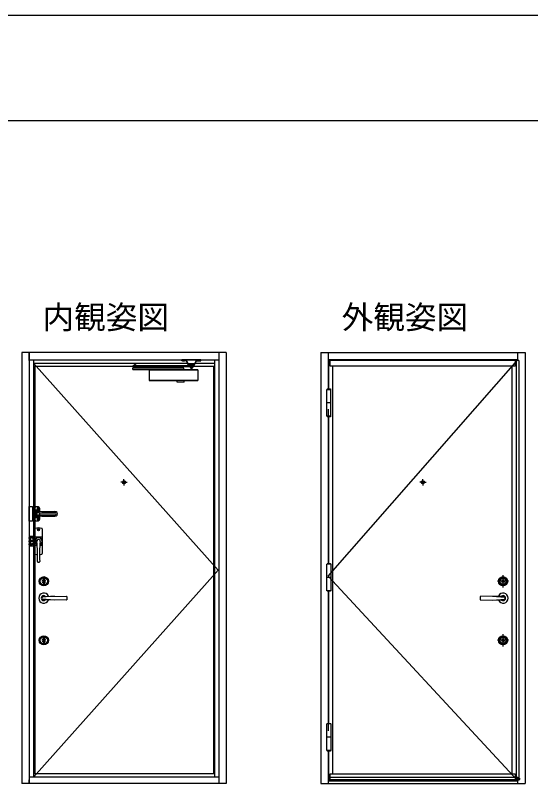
# Model space of a CAD drawing. Units: millimetres, scale not verified. Extents: x -438 to 438, y -344 to 341.
# Drawn here: x 148.6 to 270.8, y 124 to 306.3 of the extents above; entities that cross this region are included whole.
import ezdxf
from ezdxf.enums import TextEntityAlignment as Align

# ---------------------------------------------------------------- set-up
doc = ezdxf.new("R2010")
doc.units = ezdxf.units.MM
doc.header["$LTSCALE"] = 2
for name, color, linetype in [('0-1_USER1', 3, 'Continuous'), ('0-4_YKK_13', 4, 'Continuous'), ('0-5_YKK_A1', 4, 'Continuous'), ('0-7_YKK_ZWAK', 7, 'Continuous')]:
    doc.layers.add(name, color=color, linetype=linetype)
doc.styles.add('ＭＳ ゴシック', font='')
doc.styles.get('ＭＳ ゴシック').set_extended_font_data('MS Gothic')

msp = doc.modelspace()

# ---------------------------------------------------------------- linework, layer by layer
at = {"layer": '0-4_YKK_13'}
for p, q in [((192.577, 224.55), (188.077, 224.55)), ((188.077, 224.37), (188.077, 224.55)), ((189.099, 224.37), (188.077, 224.37)), ((188.177, 224.37), (188.677, 224.37)), ((189.577, 223.42), (189.144, 224.341)), ((189.185, 224.435), (189.577, 223.6)), ((191.469, 224.435), (191.077, 223.6)), ((191.077, 223.42), (191.51, 224.341)), ((191.555, 224.37), (192.577, 224.37)), ((191.977, 224.37), (192.477, 224.37)), ((192.577, 224.37), (192.577, 224.55)), ((176.384, 222.573), (176.384, 222.373)), ((188.452, 222.623), (176.434, 222.623)), ((190.802, 223.132), (176.459, 223.136)), ((176.459, 223.136), (176.46, 222.911)), ((190.802, 222.907), (176.46, 222.911)), ((176.559, 223.148), (176.559, 223.228)), ((176.559, 223.228), (177.309, 223.228)), ((176.559, 223.148), (177.309, 223.148)), ((176.584, 222.623), (176.584, 222.898)), ((177.284, 222.898), (176.584, 222.898)), ((176.684, 223.293), (176.684, 223.318)), ((177.184, 223.293), (176.684, 223.293)), ((176.697, 223.136), (176.697, 223.148)), ((176.697, 222.898), (176.697, 222.911)), ((176.722, 223.228), (177.147, 223.228)), ((177.004, 223.228), (177.004, 223.293)), ((177.147, 223.228), (177.147, 223.293)), ((177.172, 223.135), (177.172, 223.148)), ((177.172, 222.898), (177.172, 222.907)), ((177.284, 222.623), (177.284, 222.898)), ((177.309, 223.148), (177.309, 223.228)), ((187.327, 222.703), (187.327, 222.623)), ((188.227, 222.703), (187.327, 222.703)), ((187.527, 222.908), (187.527, 222.703)), ((188.027, 222.753), (187.527, 222.753)), ((187.777, 222.908), (187.777, 222.803)), ((188.027, 222.908), (188.027, 222.703)), ((188.227, 222.703), (188.227, 222.623)), ((188.502, 222.373), (188.502, 222.573)), ((189.577, 223.42), (189.577, 223.6)), ((191.077, 223.6), (189.577, 223.6)), ((189.577, 223.42), (191.077, 223.42)), ((189.877, 223.6), (190.327, 223.6)), ((189.952, 222.895), (189.952, 222.815)), ((190.702, 222.895), (189.952, 222.895)), ((190.702, 222.815), (189.952, 222.815)), ((189.977, 223.42), (189.977, 223.145)), ((190.677, 223.145), (189.977, 223.145)), ((190.067, 223.145), (190.067, 223.133)), ((190.067, 222.908), (190.067, 222.895)), ((190.077, 222.75), (190.577, 222.75)), ((190.552, 223.675), (190.102, 223.675)), ((190.115, 222.815), (190.115, 222.75)), ((190.54, 222.815), (190.115, 222.815)), ((190.257, 222.815), (190.257, 222.75)), ((190.777, 223.6), (190.327, 223.6)), ((190.577, 222.75), (190.577, 222.725)), ((190.587, 223.145), (190.587, 223.132)), ((190.587, 222.907), (190.587, 222.895)), ((190.677, 223.42), (190.677, 223.145)), ((190.702, 222.895), (190.702, 222.815)), ((190.802, 223.132), (190.802, 222.907)), ((191.077, 223.42), (191.077, 223.6)), ((176.434, 222.323), (188.452, 222.323)), ((177.109, 222.248), (176.759, 222.248)), ((180.327, 222.25), (180.327, 219.7)), ((180.327, 222.25), (187.414, 222.25)), ((180.327, 222.192), (191.827, 222.192)), ((187.027, 222.248), (188.527, 222.248)), ((187.027, 222.248), (187.027, 222.192)), ((187.413, 222.248), (187.456, 222.323)), ((188.142, 222.248), (188.098, 222.323)), ((191.827, 222.25), (188.14, 222.25)), ((188.527, 222.248), (188.527, 222.192)), ((191.827, 222.25), (191.827, 219.7)), ((180.327, 219.758), (191.827, 219.758)), ((180.327, 219.7), (186.972, 219.7)), ((186.972, 219.3), (186.972, 219.758)), ((188.582, 219.3), (186.972, 219.3)), ((188.582, 219.3), (188.582, 219.758)), ((188.582, 219.7), (191.827, 219.7)), ((153.977, 189.65), (153.977, 189.05)), ((153.977, 189.125), (153.977, 189.575)), ((152.948, 188.675), (152.547, 188.675)), ((152.627, 189.275), (152.627, 186.825)), ((152.795, 189.275), (152.627, 189.275)), ((152.877, 188.903), (152.877, 187.196)), ((153.324, 188.25), (152.977, 188.25)), ((153.324, 187.85), (152.977, 187.85)), ((153.177, 189.399), (153.177, 186.701)), ((153.177, 188.725), (153.952, 188.725)), ((153.252, 188.975), (154.202, 188.975)), ((153.268, 188.05), (153.702, 188.05)), ((153.278, 188.688), (154.298, 188.688)), ((153.278, 188.688), (153.278, 188.513)), ((153.278, 188.513), (154.04, 188.513)), ((153.303, 188.05), (153.72, 188.05)), ((153.327, 188.513), (153.327, 188.483)), ((153.327, 188.483), (153.877, 188.483)), ((153.367, 188.073), (153.41, 188.073)), ((153.367, 188.028), (153.41, 188.028)), ((153.425, 188.688), (153.425, 188.513)), ((153.455, 188.16), (153.455, 188.118)), ((153.455, 187.94), (153.455, 187.983)), ((153.477, 187.825), (153.477, 188.275)), ((153.5, 188.16), (153.5, 188.118)), ((153.5, 187.94), (153.5, 187.983)), ((153.587, 188.073), (153.545, 188.073)), ((153.587, 188.028), (153.545, 188.028)), ((153.677, 189.35), (154.277, 189.35)), ((153.752, 188.483), (153.752, 188.433)), ((153.768, 189.35), (154.202, 189.35)), ((153.78, 188.688), (153.78, 188.513)), ((153.867, 189.373), (153.91, 189.373)), ((153.867, 189.328), (153.91, 189.328)), ((153.877, 188.513), (153.877, 188.483)), ((153.955, 189.46), (153.955, 189.418)), ((153.955, 189.24), (153.955, 189.283)), ((153.977, 188.7), (153.977, 188.688)), ((153.977, 188.513), (153.977, 188.425)), ((154, 189.46), (154, 189.418)), ((154, 189.24), (154, 189.283)), ((154.027, 188.375), (154.24, 188.375)), ((154.24, 187.725), (154.027, 187.725)), ((154.087, 189.373), (154.045, 189.373)), ((154.087, 189.328), (154.045, 189.328)), ((154.146, 188.469), (154.315, 188.3)), ((154.146, 187.631), (154.315, 187.8)), ((154.277, 189.399), (154.277, 188.688)), ((154.277, 188.338), (154.277, 187.763)), ((154.306, 188.687), (154.798, 188.602)), ((154.315, 188.3), (157.951, 188.313)), ((154.315, 187.8), (157.951, 187.788)), ((154.802, 188.602), (157.95, 188.613)), ((152.948, 187.125), (152.547, 187.125)), ((152.627, 186.825), (152.795, 186.825)), ((153.952, 187.375), (153.177, 187.375)), ((154.202, 187.125), (153.252, 187.125)), ((153.278, 187.588), (154.04, 187.588)), ((153.278, 187.413), (153.278, 187.588)), ((153.278, 187.413), (154.298, 187.413)), ((153.327, 187.413), (153.327, 187.375)), ((153.425, 187.588), (153.425, 187.413)), ((153.452, 187.668), (153.452, 187.618)), ((153.752, 187.668), (153.452, 187.668)), ((153.752, 187.668), (153.752, 187.618)), ((153.768, 186.75), (154.202, 186.75)), ((153.78, 187.588), (153.78, 187.413)), ((153.867, 186.773), (153.91, 186.773)), ((153.867, 186.728), (153.91, 186.728)), ((153.877, 187.618), (153.877, 187.588)), ((153.877, 187.413), (153.877, 187.375)), ((153.955, 186.86), (153.955, 186.818)), ((153.955, 186.64), (153.955, 186.683)), ((153.977, 187.675), (153.977, 187.588)), ((153.977, 187.413), (153.977, 187.4)), ((153.977, 187.05), (153.977, 186.45)), ((153.977, 186.525), (153.977, 186.975)), ((154, 186.86), (154, 186.818)), ((154, 186.64), (154, 186.683)), ((154.087, 186.773), (154.045, 186.773)), ((154.087, 186.728), (154.045, 186.728)), ((154.277, 187.413), (154.277, 186.701)), ((154.798, 187.498), (154.306, 187.413)), ((154.802, 187.498), (157.95, 187.488)), ((153.177, 184.461), (153.177, 181.974)), ((154.927, 184.461), (154.927, 178.639)), ((152.352, 182.3), (151.702, 182.3)), ((151.827, 182.625), (151.827, 180.475)), ((152.777, 182.675), (151.877, 182.675)), ((152.027, 182.8), (152.027, 180.3)), ((152.327, 182.675), (152.827, 181.925)), ((152.827, 180.475), (152.827, 182.625)), ((151.677, 181.55), (152.977, 181.55)), ((152.352, 180.8), (151.702, 180.8)), ((152.31, 181.781), (153.578, 181.844)), ((152.31, 181.019), (153.578, 180.956)), ((152.327, 180.425), (152.827, 181.175)), ((153.177, 181.126), (153.177, 178.639)), ((151.877, 180.425), (152.777, 180.425)), ((267.14, 125.05), (267.411, 125.05)), ((267.24, 124.95), (268.05, 124.95)), ((267.415, 125.35), (268.125, 125.35)), ((267.415, 125.35), (267.415, 125.05)), ((268.15, 125.325), (268.15, 125.05))]:
    msp.add_line(p, q, dxfattribs=at)
for points in [[(177.184, 223.293), (177.184, 223.318), (176.684, 223.318)], [(176.722, 223.228), (176.722, 223.293), (177.147, 223.293)], [(190.077, 222.75), (190.077, 222.725), (190.577, 222.725)], [(190.54, 222.815), (190.54, 222.75), (190.115, 222.75)], [(153.452, 188.483), (153.452, 188.433), (153.752, 188.433)], [(153.877, 187.618), (153.327, 187.618), (153.327, 187.588)]]:
    msp.add_lwpolyline(points, dxfattribs=at)
msp.add_lwpolyline([(152.627, 186.3), (151.827, 186.3), (151.827, 189.8), (152.627, 189.8)], close=True, dxfattribs=at)
for centre, radius in [((153.977, 189.35), 0.2), ((153.477, 188.05), 0.2), ((153.977, 186.75), 0.2), ((154.052, 184.3), 0.263), ((154.052, 184.3), 0.138), ((152.027, 182.3), 0.175), ((152.027, 182.3), 0.113), ((152.027, 180.8), 0.175), ((152.027, 180.8), 0.113)]:
    msp.add_circle(centre, radius, dxfattribs=at)
for centre, radius, start, end in [((188.427, 224.861), 0.551, 243.008, 296.992), ((189.004, 224.35), 0.2, 25.165, 90), ((189.327, 224.861), 0.551, 243.008, 250.617), ((189.099, 224.32), 0.05, 25.165, 90), ((191.65, 224.35), 0.2, 90, 154.835), ((191.555, 224.32), 0.05, 90, 154.835), ((191.327, 224.861), 0.551, 289.383, 296.992), ((192.227, 224.861), 0.551, 243.008, 296.992), ((176.434, 222.573), 0.05, 90, 180), ((176.434, 222.373), 0.05, 180, 270), ((176.934, 223.143), 0.305, 35.051, 144.949), ((187.652, 222.934), 0.181, 226.397, 313.603), ((187.902, 222.934), 0.181, 226.397, 313.603), ((188.452, 222.573), 0.05, 0, 90), ((188.452, 222.373), 0.05, 270, 0), ((190.102, 223.6), 0.075, 90, 180), ((190.327, 222.9), 0.305, 215.051, 324.949), ((190.552, 223.6), 0.075, 0, 90), ((176.759, 222.323), 0.075, 180, 270), ((177.109, 222.323), 0.075, 270, 0), ((153.377, 189.399), 0.2, 129.521, 180), ((153.727, 188.975), 0.75, 50.479, 129.521), ((154.077, 189.399), 0.2, 0, 50.479), ((152.795, 189.2), 0.075, 2.785, 90), ((146.627, 188.9), 6.25, 0, 2.785), ((152.977, 188.35), 0.1, 180, 270), ((152.977, 187.75), 0.1, 90, 180), ((153.252, 188.9), 0.075, 90, 180), ((153.324, 188.35), 0.1, 270, 333.256), ((153.324, 187.75), 0.1, 26.744, 90), ((153.477, 188.05), 0.113, 168.463, 191.537), ((153.41, 188.118), 0.045, 270, 0), ((153.41, 187.983), 0.045, 0, 90), ((153.548, 188.238), 0.15, 32.392, 153.256), ((153.548, 187.863), 0.15, 206.744, 327.607), ((153.477, 188.05), 0.113, 78.463, 101.537), ((153.477, 188.05), 0.113, 258.463, 281.537), ((153.545, 188.118), 0.045, 180, 270), ((153.545, 187.983), 0.045, 90, 180), ((153.477, 188.05), 0.113, 348.463, 11.537), ((153.252, 188.05), 0.5, 327.608, 32.392), ((153.977, 189.35), 0.113, 168.463, 191.537), ((153.91, 189.418), 0.045, 270, 0), ((153.91, 189.283), 0.045, 0, 90), ((153.952, 188.7), 0.025, 359.937, 90), ((153.977, 189.35), 0.113, 78.463, 101.537), ((153.977, 189.35), 0.113, 258.463, 281.537), ((154.027, 188.425), 0.05, 180, 270), ((154.027, 187.675), 0.05, 90, 180), ((154.045, 189.418), 0.045, 180, 270), ((154.045, 189.283), 0.045, 90, 180), ((154.04, 188.363), 0.15, 45, 90), ((153.977, 189.35), 0.113, 348.463, 11.537), ((154.202, 188.9), 0.075, 0, 90), ((157.952, 188.05), 0.562, 269.804, 90.196), ((157.952, 188.05), 0.263, 269.804, 90.196), ((152.795, 186.9), 0.075, 270, 357.215), ((146.627, 187.2), 6.25, 357.215, 0), ((153.252, 187.2), 0.075, 180, 270), ((153.377, 186.701), 0.2, 180, 230.479), ((153.727, 187.125), 0.75, 230.479, 309.521), ((153.977, 186.75), 0.113, 168.463, 191.537), ((153.977, 186.75), 0.1, 90, 180), ((153.977, 186.75), 0.1, 90, 180), ((153.977, 186.75), 0.1, 90, 180), ((153.977, 186.75), 0.1, 90, 180), ((153.977, 186.75), 0.1, 180, 270), ((153.977, 186.75), 0.1, 180, 270), ((153.977, 186.75), 0.1, 180, 270), ((153.977, 186.75), 0.1, 180, 270), ((153.91, 186.818), 0.045, 270, 0), ((153.91, 186.683), 0.045, 0, 90), ((153.952, 187.4), 0.025, 270, 0.063), ((153.977, 186.75), 0.113, 78.463, 101.537), ((153.977, 186.75), 0.113, 258.463, 281.537), ((153.977, 186.75), 0.1, 360, 90), ((153.977, 186.75), 0.1, 360, 90), ((153.977, 186.75), 0.1, 360, 90), ((153.977, 186.75), 0.1, 360, 90), ((153.977, 186.75), 0.1, 270, 0), ((153.977, 186.75), 0.1, 270, 0), ((153.977, 186.75), 0.1, 270, 0), ((153.977, 186.75), 0.1, 270, 0), ((154.045, 186.818), 0.045, 180, 270), ((154.045, 186.683), 0.045, 90, 180), ((154.04, 187.738), 0.15, 270, 315), ((153.977, 186.75), 0.113, 348.463, 11.537), ((154.202, 187.2), 0.075, 270, 0), ((154.077, 186.701), 0.2, 309.521, 0), ((154.298, 187.463), 0.05, 270, 279.736), ((154.806, 187.448), 0.05, 89.804, 99.736), ((153.327, 184.461), 0.15, 103.985, 180), ((154.052, 181.55), 3.15, 76.015, 103.985), ((154.777, 184.461), 0.15, 0, 76.015), ((151.877, 182.625), 0.05, 90, 180), ((152.777, 182.625), 0.05, 0, 90), ((153.427, 182.25), 0.25, 99.222, 180), ((154.052, 181.55), 0.85, 306.365, 149.548), ((154.052, 178.4), 4.15, 80.778, 99.222), ((154.677, 182.25), 0.25, 0, 80.778), ((151.877, 180.475), 0.05, 180, 270), ((154.052, 181.4), 1.9, 172.41, 187.59), ((152.317, 181.631), 0.15, 92.827, 172.41), ((152.317, 181.169), 0.15, 187.59, 267.173), ((152.777, 180.475), 0.05, 270, 0), ((153.427, 180.85), 0.25, 180, 260.778), ((154.052, 181.55), 0.85, 210.452, 233.635), ((154.052, 184.7), 4.15, 260.778, 265.712), ((154.052, 181.55), 0.649, 136.887, 223.113), ((153.252, 180.463), 0.5, 4.139, 53.635), ((154.052, 181.55), 0.395, 353.89, 186.11), ((124.389, 178.375), 29.438, 356.816, 6.11), ((183.715, 178.375), 29.438, 173.89, 183.184), ((154.853, 180.463), 0.5, 126.365, 175.861), ((154.052, 184.7), 4.15, 274.288, 279.222), ((154.677, 180.85), 0.25, 279.222, 0), ((153.327, 178.639), 0.15, 180, 256.015), ((154.777, 178.639), 0.15, 283.985, 0), ((154.052, 181.55), 3.15, 256.015, 265.904), ((154.052, 181.55), 3.15, 274.096, 283.985), ((153.931, 176.731), 0.15, 176.816, 241.137), ((154.052, 176.95), 0.4, 241.137, 298.863), ((154.173, 176.731), 0.15, 298.863, 3.184), ((267.24, 125.05), 0.1, 180, 270), ((268.05, 125.05), 0.1, 270, 0), ((268.125, 125.325), 0.025, 0, 90)]:
    msp.add_arc(centre, radius, start, end, dxfattribs=at)
at = {"layer": '0-5_YKK_A1'}
for p, q in [((198.577, 226.3), (150.077, 226.3)), ((150.077, 226.3), (150.077, 124.05)), ((151.827, 224.4), (151.827, 226.3)), ((151.827, 226.3), (151.827, 124.05)), ((196.827, 226.3), (196.827, 124.05)), ((198.577, 226.3), (198.577, 124.05)), ((221, 226.3), (221, 124.05)), ((221, 226.3), (269.5, 226.3)), ((222.75, 226.3), (222.75, 217.7)), ((267.75, 224.4), (267.75, 226.3)), ((267.75, 224.4), (267.75, 226.3)), ((269.5, 226.3), (269.5, 124.05)), ((151.827, 224.55), (196.827, 224.55)), ((152.827, 224.55), (152.827, 125.55)), ((195.827, 224.55), (195.827, 125.55)), ((267.75, 224.55), (222.75, 224.55)), ((222.75, 173.3), (267.75, 224.55)), ((222.9, 217.7), (222.9, 224.4)), ((268.05, 224.4), (222.9, 224.4)), ((223.25, 223.1), (223.25, 224.4)), ((267.15, 224.4), (267.15, 223.1)), ((267.425, 224.4), (267.425, 125.35)), ((268.05, 224.4), (268.05, 125.35)), ((152.827, 223.8), (189.399, 223.8)), ((152.827, 223.8), (196.677, 174.7)), ((152.827, 223.1), (176.459, 223.1)), ((153.177, 223.1), (153.177, 126.35)), ((190.802, 223.1), (195.827, 223.1)), ((191.256, 223.8), (195.827, 223.8)), ((195.677, 126.35), (195.677, 223.1)), ((267.15, 223.1), (223.25, 223.1)), ((223.9, 126.35), (223.9, 223.1)), ((266.4, 223.1), (266.4, 126.35)), ((222.5, 211.225), (222.5, 217.575)), ((222.5, 217.575), (223.4, 217.575)), ((222.55, 217.7), (222.55, 217.575)), ((222.55, 217.7), (223.35, 217.7)), ((223.35, 217.7), (223.35, 217.575)), ((223.4, 211.225), (223.4, 217.575)), ((223.4, 214.4), (222.5, 214.4)), ((222.75, 212.85), (222.75, 176.275)), ((223.4, 211.225), (222.5, 211.225)), ((222.55, 211.225), (222.55, 211.1)), ((223.35, 211.1), (222.55, 211.1)), ((222.9, 176.275), (222.9, 211.1)), ((223.35, 211.225), (223.35, 211.1)), ((174.327, 195.55), (173.577, 195.55)), ((174.327, 195.55), (174.327, 196.3)), ((174.327, 195.55), (175.077, 195.55)), ((174.327, 195.55), (174.327, 194.8)), ((245.25, 195.55), (244.5, 195.55)), ((245.25, 195.55), (245.25, 196.3)), ((245.25, 195.55), (246, 195.55)), ((245.25, 195.55), (245.25, 194.8)), ((222.5, 169.8), (222.5, 176.15)), ((223.4, 176.15), (222.5, 176.15)), ((222.55, 176.275), (222.55, 176.15)), ((222.55, 176.275), (223.35, 176.275)), ((223.35, 176.275), (223.35, 176.15)), ((223.4, 176.15), (223.4, 169.8)), ((152.827, 125.55), (196.677, 174.7)), ((222.75, 173.3), (267.75, 124.675)), ((264.275, 170.6), (264.275, 173.5)), ((155.227, 172.922), (155.227, 171.178)), ((155.377, 172.922), (155.377, 171.178)), ((223.4, 172.975), (222.5, 172.975)), ((265.575, 172.05), (262.975, 172.05)), ((264.057, 172.034), (264.13, 171.993)), ((264.087, 172.103), (264.157, 172.063)), ((264.13, 171.993), (264.207, 171.993)), ((264.157, 172.063), (264.191, 172.063)), ((264.207, 171.993), (264.242, 172.053)), ((264.242, 172.053), (264.308, 172.053)), ((264.308, 172.053), (264.342, 171.993)), ((264.33, 172.113), (264.359, 172.063)), ((264.342, 171.993), (264.42, 171.993)), ((264.359, 172.063), (264.393, 172.063)), ((264.393, 172.063), (264.462, 172.103)), ((264.42, 171.993), (264.492, 172.034)), ((264.462, 172.103), (264.492, 172.103)), ((264.492, 172.034), (264.492, 172.103)), ((223.4, 169.8), (222.5, 169.8)), ((222.55, 169.8), (222.55, 169.675)), ((223.35, 169.675), (222.55, 169.675)), ((222.75, 169.675), (222.75, 136.6)), ((222.9, 138.35), (222.9, 169.675)), ((223.35, 169.8), (223.35, 169.675)), ((157.802, 168.516), (154.877, 168.313)), ((157.802, 167.584), (154.877, 167.788)), ((155.302, 168.55), (160.703, 168.476)), ((160.752, 168.426), (160.752, 167.674)), ((258.825, 168.426), (258.825, 167.674)), ((264.275, 168.55), (258.874, 168.476)), ((261.775, 168.516), (264.701, 168.313)), ((261.775, 167.584), (264.701, 167.788)), ((160.703, 167.624), (155.302, 167.55)), ((258.874, 167.624), (264.275, 167.55)), ((155.227, 158.922), (155.227, 157.178)), ((155.377, 158.922), (155.377, 157.178)), ((264.275, 156.595), (264.275, 159.495)), ((265.575, 158.045), (262.975, 158.045)), ((264.057, 158.03), (264.13, 157.988)), ((264.087, 158.098), (264.157, 158.058)), ((264.13, 157.988), (264.207, 157.988)), ((264.157, 158.058), (264.191, 158.058)), ((264.207, 157.988), (264.242, 158.048)), ((264.242, 158.048), (264.308, 158.048)), ((264.308, 158.048), (264.342, 157.988)), ((264.33, 158.108), (264.359, 158.058)), ((264.342, 157.988), (264.42, 157.988)), ((264.359, 158.058), (264.393, 158.058)), ((264.393, 158.058), (264.462, 158.098)), ((264.42, 157.988), (264.492, 158.03)), ((264.462, 158.098), (264.492, 158.098)), ((264.492, 158.03), (264.492, 158.098)), ((222.5, 131.875), (222.5, 138.225)), ((223.4, 138.225), (222.5, 138.225)), ((222.55, 138.35), (222.55, 138.225)), ((222.55, 138.35), (223.35, 138.35)), ((223.35, 138.35), (223.35, 138.225)), ((223.4, 138.225), (223.4, 131.875)), ((223.4, 135.05), (222.5, 135.05)), ((223.4, 131.875), (222.5, 131.875)), ((222.55, 131.875), (222.55, 131.75)), ((223.35, 131.75), (222.55, 131.75)), ((222.75, 131.75), (222.75, 124.05)), ((222.9, 125.05), (222.9, 131.75)), ((223.35, 131.875), (223.35, 131.75)), ((195.827, 126.35), (152.827, 126.35)), ((223.25, 125.05), (223.25, 126.35)), ((223.25, 126.35), (267.15, 126.35)), ((267.15, 126.35), (267.15, 125.05)), ((198.577, 124.05), (150.077, 124.05)), ((196.827, 125.55), (151.827, 125.55)), ((151.827, 124.05), (151.827, 124.95)), ((166.277, 125.55), (161.277, 125.55)), ((173.777, 125.55), (161.277, 125.55)), ((221, 124.05), (269.5, 124.05)), ((222.75, 125.55), (222.9, 125.55)), ((222.75, 125.55), (267.75, 125.55)), ((222.75, 124.675), (267.75, 124.675)), ((222.9, 125.05), (267.14, 125.05)), ((267.415, 125.05), (268.05, 125.05)), ((267.425, 125.35), (267.425, 125.05)), ((267.75, 124.05), (267.75, 125.05)), ((268.05, 125.35), (268.05, 125.05))]:
    msp.add_line(p, q, dxfattribs=at)
at = {"layer": '0-5_YKK_A1', "color": 7}
msp.add_line((267.75, 125.55), (267.75, 125.05), dxfattribs=at)
at = {"layer": '0-5_YKK_A1'}
for points in [[(264.057, 172.034), (264.057, 172.103), (264.087, 172.103)], [(264.191, 172.063), (264.22, 172.113), (264.33, 172.113)], [(264.057, 158.03), (264.057, 158.098), (264.087, 158.098)], [(264.191, 158.058), (264.22, 158.108), (264.33, 158.108)]]:
    msp.add_lwpolyline(points, dxfattribs=at)
for centre, radius in [((174.327, 195.55), 0.375), ((174.327, 195.55), 0.3), ((245.25, 195.55), 0.375), ((245.25, 195.55), 0.3), ((155.302, 172.05), 1.1), ((264.275, 172.05), 1.1), ((155.302, 172.05), 0.875), ((264.275, 172.05), 0.85), ((264.275, 172.05), 0.75), ((264.275, 172.05), 0.318), ((264.275, 172.05), 0.28), ((155.302, 158.05), 1.1), ((155.302, 158.05), 0.875), ((264.275, 158.045), 1.1), ((264.275, 158.045), 0.85), ((264.275, 158.045), 0.75), ((264.275, 158.045), 0.318), ((264.275, 158.045), 0.28)]:
    msp.add_circle(centre, radius, dxfattribs=at)
for centre, radius, start, end in [((155.302, 172.05), 0.375, 101.53696, 258.46303), ((155.302, 172.05), 0.375, 281.53696, 78.46303), ((264.275, 172.05), 0.138, 9.44209, 170.55791), ((264.275, 172.05), 0.138, 204.71985, 335.28015), ((155.302, 168.05), 1.2, 23.832, 336.166), ((155.302, 168.05), 0.6, 55.646, 304.354), ((155.302, 168.05), 0.5, 148.332, 211.668), ((126.913, 203.569), 45, 308.42, 308.849), ((126.913, 132.531), 45, 51.151, 51.58), ((155.302, 168.05), 0.5, 90, 108.936), ((160.702, 168.426), 0.05, 0.017, 89.21), ((160.702, 167.674), 0.05, 270.866, 359.932), ((258.875, 168.426), 0.05, 90.79, 179.983), ((258.875, 167.674), 0.05, 180.068, 269.134), ((264.275, 168.05), 1.2, 203.834, 156.168), ((264.275, 168.05), 0.6, 235.646, 124.354), ((264.275, 168.05), 0.5, 71.064, 90), ((292.664, 203.569), 45, 231.151, 231.58), ((292.664, 132.531), 45, 128.42, 128.849), ((264.275, 168.05), 0.5, 328.332, 31.668), ((155.302, 168.05), 0.5, 251.064, 270), ((264.275, 168.05), 0.5, 270, 288.936), ((155.302, 158.05), 0.375, 101.53696, 258.46303), ((155.302, 158.05), 0.375, 281.53696, 78.46303), ((264.275, 158.045), 0.138, 9.44209, 170.55791), ((264.275, 158.045), 0.138, 204.71985, 335.28015)]:
    msp.add_arc(centre, radius, start, end, dxfattribs=at)
at = {"layer": '0-7_YKK_ZWAK'}
for p, q in [((438, 306.3), (-437, 306.3)), ((438, 281.3), (-437, 281.3))]:
    msp.add_line(p, q, dxfattribs=at)

# ---------------------------------------------------------------- texts
at = {"layer": '0-1_USER1', "style": 'ＭＳ ゴシック'}
for s, p in [('内観姿図', (155, 230.3)), ('外観姿図', (226, 230.3))]:
    msp.add_text(s, height=5.499, dxfattribs=at).set_placement(p, align=Align.BOTTOM_LEFT)

doc.saveas('drawing.dxf')
